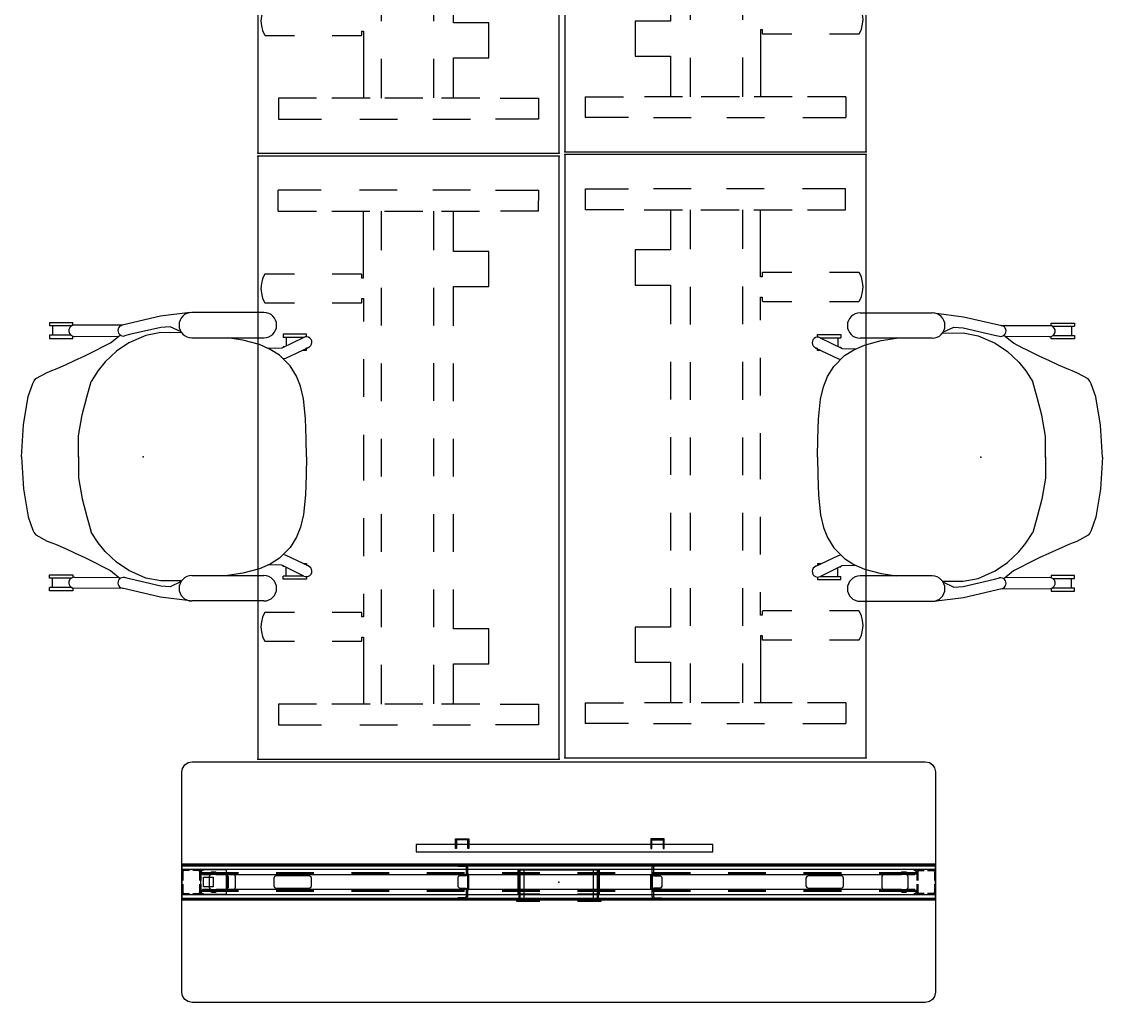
# Model space of a CAD drawing. Header units: inches. Extents: x 0 to 1034, y 3 to 471.
# Drawn here: x 273.8 to 359.9, y 2.8 to 80.9 of the extents above; entities that cross this region are included whole.
import ezdxf

# ---------------------------------------------------------------- set-up
doc = ezdxf.new("R2010")
doc.units = ezdxf.units.IN
doc.header["$MEASUREMENT"] = 0
for name, color, linetype in [('PHWALL', 7, 'Continuous'), ('SEAT', 5, 'Continuous'), ('TABLE', 6, 'Continuous'), ('TILE', 3, 'Continuous')]:
    doc.layers.add(name, color=color, linetype=linetype)

# ---------------------------------------------------------------- blocks, each defined once
blk = doc.blocks.new('phz100_75601_0p')
at = {"layer": 'PHWALL'}
for p, q in [((-29.761, 9.339), (-29.521, 9.505)), ((-29.521, 9.505), (-29.184, 9.578)), ((-29.184, 9.578), (29.184, 9.578)), ((29.184, 9.578), (29.488, 9.519)), ((29.488, 9.519), (29.761, 9.339)), ((-30, 8.762), (-29.926, 9.102)), ((-30, -8.762), (-30, 8.762)), ((-29.926, 9.102), (-29.761, 9.339)), ((29.761, 9.339), (29.948, 9.048)), ((29.948, 9.048), (30, 8.762)), ((30, 8.762), (30, -8.762)), ((30, 1.354), (-30, 1.354)), ((30, 1.294), (-30, 1.294)), ((-30, 1.235), (-30, -1.235)), ((-30, 0.834), (-29.977, 0.918)), ((-29.977, 0.918), (-29.92, 0.976)), ((-29.92, 0.976), (-29.834, 1)), ((-29.92, 0.812), (-29.903, 0.875)), ((-29.903, 0.875), (-29.876, 0.902)), ((-29.876, 0.902), (-29.823, 0.917)), ((-29.834, 1), (-29.362, 1)), ((-29.823, 0.917), (-29.362, 0.917)), ((-29.087, 1), (-28.666, 1)), ((-29.087, 0.917), (-28.666, 0.917)), ((-28.666, 1), (-28.666, 0.917)), ((-28.58, 0.976), (-28.666, 1)), ((-28.624, 0.902), (-28.666, 0.917)), ((-28.597, 0.875), (-28.624, 0.902)), ((-28.583, 0.823), (-28.597, 0.875)), ((-28.523, 0.918), (-28.58, 0.976)), ((-28.5, 0.834), (-28.523, 0.918)), ((28.5, 0.834), (28.523, 0.918)), ((28.523, 0.918), (28.58, 0.976)), ((28.58, 0.976), (28.666, 1)), ((28.583, 0.823), (28.597, 0.875)), ((28.597, 0.875), (28.624, 0.902)), ((28.624, 0.902), (28.666, 0.917)), ((28.666, 1), (28.666, 0.917)), ((29.127, 1), (28.666, 1)), ((29.127, 0.917), (28.666, 0.917)), ((29.834, 1), (29.402, 1)), ((29.823, 0.917), (29.402, 0.917)), ((29.876, 0.902), (29.823, 0.917)), ((29.92, 0.976), (29.834, 1)), ((29.903, 0.875), (29.876, 0.902)), ((29.92, 0.812), (29.903, 0.875)), ((29.977, 0.918), (29.92, 0.976)), ((30, 0.834), (29.977, 0.918)), ((30, 0.157), (30, 1.235)), ((-30, 0.157), (-30, 0.834)), ((-29.92, 0.157), (-29.92, 0.812)), ((-28.583, 0.157), (-28.583, 0.823)), ((-25.5, 0.725), (-28.583, 0.725)), ((-28.583, 0.665), (-25.5, 0.665)), ((-28.5, 0.157), (-28.5, 0.834)), ((-27.795, 0.433), (-27.738, 0.572)), ((-27.795, -0.433), (-27.795, 0.433)), ((-27.738, 0.572), (-27.598, 0.63)), ((-27.598, 0.63), (-25.945, 0.63)), ((-25.945, 0.63), (-25.806, 0.572)), ((-25.806, 0.572), (-25.748, 0.433)), ((-25.748, 0.433), (-25.748, -0.433)), ((-22.627, 0.442), (-22.685, 0.303)), ((-22.685, 0.303), (-22.685, -0.303)), ((-22.488, 0.5), (-22.627, 0.442)), ((-19.5, 0.725), (-22.5, 0.725)), ((-22.5, 0.665), (-19.5, 0.665)), ((-19.882, 0.5), (-22.488, 0.5)), ((-19.743, 0.442), (-19.882, 0.5)), ((-19.685, 0.303), (-19.743, 0.442)), ((-19.685, -0.303), (-19.685, 0.303)), ((-13.5, 0.725), (-16.5, 0.725)), ((-16.5, 0.665), (-13.5, 0.665)), ((-7.5, 0.725), (-10.5, 0.725)), ((-10.5, 0.665), (-7.5, 0.665)), ((-1.5, 0.725), (-4.5, 0.725)), ((-4.5, 0.665), (-1.5, 0.665)), ((4.5, 0.725), (1.5, 0.725)), ((1.5, 0.665), (4.5, 0.665)), ((10.5, 0.725), (7.5, 0.725)), ((7.5, 0.665), (10.5, 0.665)), ((16.5, 0.725), (13.5, 0.725)), ((13.5, 0.665), (16.5, 0.665)), ((22.5, 0.725), (19.5, 0.725)), ((19.5, 0.665), (22.5, 0.665)), ((19.743, 0.442), (19.685, 0.303)), ((19.685, 0.303), (19.685, -0.303)), ((19.882, 0.5), (19.743, 0.442)), ((22.488, 0.5), (19.882, 0.5)), ((22.627, 0.442), (22.488, 0.5)), ((22.685, 0.303), (22.627, 0.442)), ((22.685, -0.303), (22.685, 0.303)), ((28.583, 0.725), (25.5, 0.725)), ((25.5, 0.665), (28.583, 0.665)), ((25.748, 0.433), (25.806, 0.572)), ((25.748, -0.433), (25.748, 0.433)), ((25.806, 0.572), (25.945, 0.63)), ((25.945, 0.63), (27.598, 0.63)), ((27.598, 0.63), (27.738, 0.572)), ((27.738, 0.572), (27.795, 0.433)), ((27.795, 0.433), (27.795, -0.433)), ((28.5, 0.157), (28.5, 0.834)), ((28.583, 0.157), (28.583, 0.823)), ((29.92, 0.157), (29.92, 0.812)), ((30, -0.834), (30, 0.834)), ((-30, -0.834), (-30, -0.118)), ((-29.976, -0.92), (-30, -0.834)), ((-29.92, -0.812), (-29.92, -0.118)), ((-29.902, -0.876), (-29.92, -0.812)), ((-28.598, -0.876), (-28.583, -0.823)), ((-28.583, -0.823), (-28.583, -0.118)), ((-25.5, -0.665), (-28.583, -0.665)), ((-28.583, -0.725), (-25.5, -0.725)), ((-28.524, -0.92), (-28.5, -0.834)), ((-28.5, -0.834), (-28.5, -0.118)), ((-27.738, -0.572), (-27.795, -0.433)), ((-27.598, -0.63), (-27.738, -0.572)), ((-25.945, -0.63), (-27.598, -0.63)), ((-25.806, -0.572), (-25.945, -0.63)), ((-25.748, -0.433), (-25.806, -0.572)), ((-22.685, -0.303), (-22.627, -0.442)), ((-22.627, -0.442), (-22.488, -0.5)), ((-19.5, -0.665), (-22.5, -0.665)), ((-22.5, -0.725), (-19.5, -0.725)), ((-22.488, -0.5), (-19.882, -0.5)), ((-19.882, -0.5), (-19.743, -0.442)), ((-19.743, -0.442), (-19.685, -0.303)), ((-13.5, -0.665), (-16.5, -0.665)), ((-16.5, -0.725), (-13.5, -0.725)), ((-7.5, -0.665), (-10.5, -0.665)), ((-10.5, -0.725), (-7.5, -0.725)), ((-1.5, -0.665), (-4.5, -0.665)), ((-4.5, -0.725), (-1.5, -0.725)), ((4.5, -0.665), (1.5, -0.665)), ((1.5, -0.725), (4.5, -0.725)), ((10.5, -0.665), (7.5, -0.665)), ((7.5, -0.725), (10.5, -0.725)), ((16.5, -0.665), (13.5, -0.665)), ((13.5, -0.725), (16.5, -0.725)), ((22.5, -0.665), (19.5, -0.665)), ((19.5, -0.725), (22.5, -0.725)), ((19.685, -0.303), (19.743, -0.442)), ((19.743, -0.442), (19.882, -0.5)), ((19.882, -0.5), (22.488, -0.5)), ((22.488, -0.5), (22.627, -0.442)), ((22.627, -0.442), (22.685, -0.303)), ((28.583, -0.665), (25.5, -0.665)), ((25.5, -0.725), (28.583, -0.725)), ((25.806, -0.572), (25.748, -0.433)), ((25.945, -0.63), (25.806, -0.572)), ((27.598, -0.63), (25.945, -0.63)), ((27.738, -0.572), (27.598, -0.63)), ((27.795, -0.433), (27.738, -0.572)), ((28.5, -0.834), (28.5, -0.118)), ((28.524, -0.92), (28.5, -0.834)), ((28.583, -0.823), (28.583, -0.118)), ((28.598, -0.876), (28.583, -0.823)), ((29.902, -0.876), (29.92, -0.812)), ((29.92, -0.812), (29.92, -0.118)), ((29.976, -0.92), (30, -0.834)), ((30, -1.235), (30, -0.118)), ((30, -1.294), (-30, -1.294)), ((30, -1.354), (-30, -1.354)), ((-29.918, -0.977), (-29.976, -0.92)), ((-29.834, -1), (-29.918, -0.977)), ((-29.875, -0.903), (-29.902, -0.876)), ((-29.823, -0.917), (-29.875, -0.903)), ((-29.362, -1), (-29.834, -1)), ((-29.362, -0.917), (-29.823, -0.917)), ((-28.666, -0.917), (-29.087, -0.917)), ((-28.666, -1), (-29.087, -1)), ((-28.666, -0.917), (-28.625, -0.903)), ((-28.666, -0.917), (-28.666, -1)), ((-28.666, -1), (-28.582, -0.977)), ((-28.625, -0.903), (-28.598, -0.876)), ((-28.582, -0.977), (-28.524, -0.92)), ((28.582, -0.977), (28.524, -0.92)), ((28.666, -1), (28.582, -0.977)), ((28.625, -0.903), (28.598, -0.876)), ((28.666, -0.917), (28.625, -0.903)), ((28.666, -0.917), (28.666, -1)), ((28.666, -0.917), (29.127, -0.917)), ((28.666, -1), (29.127, -1)), ((29.402, -0.917), (29.823, -0.917)), ((29.402, -1), (29.834, -1)), ((29.823, -0.917), (29.875, -0.903)), ((29.834, -1), (29.918, -0.977)), ((29.875, -0.903), (29.902, -0.876)), ((29.918, -0.977), (29.976, -0.92)), ((-29.926, -9.102), (-30, -8.762)), ((-29.761, -9.339), (-29.926, -9.102)), ((-29.521, -9.505), (-29.761, -9.339)), ((29.761, -9.339), (29.488, -9.519)), ((29.948, -9.048), (29.761, -9.339)), ((30, -8.762), (29.948, -9.048)), ((-29.184, -9.578), (-29.521, -9.505)), ((29.184, -9.578), (-29.184, -9.578)), ((29.488, -9.519), (29.184, -9.578))]:
    blk.add_line(p, q, dxfattribs=at)
blk.add_point((0, 0), dxfattribs=at)
blk = doc.blocks.new('phz130_3560r_0p')
at = {"layer": 'TILE'}
for p, q in [((-28.45, -0.831), (-28.462, -0.859)), ((-28.462, -0.859), (-28.462, -0.922)), ((-28.356, -0.737), (-28.45, -0.831)), ((-28.344, -0.709), (-28.356, -0.737)), ((-27.675, -0.607), (-28.344, -0.607)), ((-28.344, -0.607), (-28.344, -0.709)), ((-27.675, -0.78), (-27.675, -0.607)), ((-27.635, -0.82), (-27.675, -0.78)), ((-27.32, -0.82), (-27.635, -0.82)), ((-27.281, -0.78), (-27.32, -0.82)), ((27.282, -0.607), (-27.281, -0.607)), ((-27.281, -0.607), (-27.281, -0.78)), ((27.282, -0.779), (27.282, -0.607)), ((27.322, -0.82), (27.282, -0.779)), ((27.635, -0.82), (27.322, -0.82)), ((27.676, -0.78), (27.635, -0.82)), ((28.344, -0.607), (27.676, -0.607)), ((27.676, -0.607), (27.676, -0.78)), ((28.344, -0.706), (28.344, -0.607)), ((28.358, -0.74), (28.344, -0.706)), ((28.452, -0.833), (28.358, -0.74)), ((28.462, -0.858), (28.452, -0.833)), ((28.462, -0.922), (28.462, -0.858)), ((-29.97, -1.437), (-29.97, -1.002)), ((-29.97, -1.002), (29.97, -1.002)), ((29.97, -1.437), (-29.97, -1.437)), ((-28.462, -0.922), (-28.305, -0.922)), ((-28.305, -0.922), (-28.265, -0.969)), ((-28.265, -0.969), (-28.265, -1.002)), ((28.266, -0.966), (28.305, -0.922)), ((28.266, -1.001), (28.266, -0.966)), ((28.305, -0.922), (28.462, -0.922)), ((29.97, -1.002), (29.97, -1.437))]:
    blk.add_line(p, q, dxfattribs=at)
blk.add_point((0, 0), dxfattribs=at)
blk = doc.blocks.new('phz140_3560rp_0p')
at = {"layer": 'TILE'}
for p, q in [((-28.45, -0.831), (-28.462, -0.859)), ((-28.462, -0.859), (-28.462, -0.922)), ((-28.356, -0.737), (-28.45, -0.831)), ((-28.344, -0.709), (-28.356, -0.737)), ((-27.675, -0.607), (-28.344, -0.607)), ((-28.344, -0.607), (-28.344, -0.709)), ((-27.675, -0.78), (-27.675, -0.607)), ((-27.635, -0.82), (-27.675, -0.78)), ((-27.32, -0.82), (-27.635, -0.82)), ((-27.281, -0.78), (-27.32, -0.82)), ((27.282, -0.607), (-27.281, -0.607)), ((-27.281, -0.607), (-27.281, -0.78)), ((27.282, -0.779), (27.282, -0.607)), ((27.322, -0.82), (27.282, -0.779)), ((27.635, -0.82), (27.322, -0.82)), ((27.676, -0.78), (27.635, -0.82)), ((28.344, -0.607), (27.676, -0.607)), ((27.676, -0.607), (27.676, -0.78)), ((28.344, -0.706), (28.344, -0.607)), ((28.358, -0.74), (28.344, -0.706)), ((28.452, -0.833), (28.358, -0.74)), ((28.462, -0.858), (28.452, -0.833)), ((28.462, -0.922), (28.462, -0.858)), ((-29.97, -1.437), (-29.97, -1.002)), ((-29.97, -1.002), (29.97, -1.002)), ((29.97, -1.437), (-29.97, -1.437)), ((-28.462, -0.922), (-28.305, -0.922)), ((-28.305, -0.922), (-28.265, -0.969)), ((-28.265, -0.969), (-28.265, -1.002)), ((28.266, -0.966), (28.305, -0.922)), ((28.266, -1.001), (28.266, -0.966)), ((28.305, -0.922), (28.462, -0.922)), ((29.97, -1.002), (29.97, -1.437))]:
    blk.add_line(p, q, dxfattribs=at)
blk.add_point((0, 0), dxfattribs=at)
blk = doc.blocks.new('phz140_3560rn_0p')
at = {"layer": 'TILE'}
for p, q in [((-28.45, -0.831), (-28.462, -0.859)), ((-28.462, -0.859), (-28.462, -0.922)), ((-28.356, -0.737), (-28.45, -0.831)), ((-28.344, -0.709), (-28.356, -0.737)), ((-27.675, -0.607), (-28.344, -0.607)), ((-28.344, -0.607), (-28.344, -0.709)), ((-27.675, -0.78), (-27.675, -0.607)), ((-27.635, -0.82), (-27.675, -0.78)), ((-27.32, -0.82), (-27.635, -0.82)), ((-27.281, -0.78), (-27.32, -0.82)), ((27.282, -0.607), (-27.281, -0.607)), ((-27.281, -0.607), (-27.281, -0.78)), ((27.282, -0.779), (27.282, -0.607)), ((27.322, -0.82), (27.282, -0.779)), ((27.635, -0.82), (27.322, -0.82)), ((27.676, -0.78), (27.635, -0.82)), ((28.344, -0.607), (27.676, -0.607)), ((27.676, -0.607), (27.676, -0.78)), ((28.344, -0.706), (28.344, -0.607)), ((28.358, -0.74), (28.344, -0.706)), ((28.452, -0.833), (28.358, -0.74)), ((28.462, -0.858), (28.452, -0.833)), ((28.462, -0.922), (28.462, -0.858)), ((-29.97, -1.437), (-29.97, -1.002)), ((-29.97, -1.002), (29.97, -1.002)), ((29.97, -1.437), (-29.97, -1.437)), ((-28.462, -0.922), (-28.305, -0.922)), ((-28.305, -0.922), (-28.265, -0.969)), ((-28.265, -0.969), (-28.265, -1.002)), ((28.266, -0.966), (28.305, -0.922)), ((28.266, -1.001), (28.266, -0.966)), ((28.305, -0.922), (28.462, -0.922)), ((29.97, -1.002), (29.97, -1.437))]:
    blk.add_line(p, q, dxfattribs=at)
blk.add_point((0, 0), dxfattribs=at)
blk = doc.blocks.new('phz170_1p_0p')
at = {"layer": 'PHWALL'}
for p, q in [((-8.223, 1.369), (-7.666, 1.371)), ((-8.222, 1.246), (-8.223, 1.369)), ((-7.663, 1.249), (-8.222, 1.246)), ((-7.666, 1.371), (-7.498, 1.299)), ((-7.586, 1.214), (-7.663, 1.249)), ((-7.547, 1.13), (-7.586, 1.214)), ((-7.548, 0.487), (-7.547, 1.13)), ((-7.498, 1.299), (-7.429, 1.134)), ((-7.429, 1.134), (-7.429, -1.144)), ((-3.346, 1.434), (-3.346, 1.539)), ((-3.346, 1.539), (-1.5, 1.539)), ((-1.5, 1.435), (-3.346, 1.434)), ((-3.248, 0.945), (-3.248, -0.945)), ((-1.5, 0.945), (-3.248, 0.945)), ((-3.15, 1.322), (-3.037, 1.434)), ((-3.15, -0.928), (-3.15, 1.322)), ((-3.037, 1.378), (-3.093, 1.322)), ((-3.093, 1.322), (-3.093, -0.928)), ((-2.756, 1.378), (-3.037, 1.378)), ((-2.756, -0.976), (-2.756, 1.378)), ((1.5, 1.539), (3.346, 1.539)), ((3.346, 1.435), (1.5, 1.435)), ((3.248, 0.945), (1.5, 0.945)), ((3.037, 1.378), (2.755, 1.378)), ((2.755, 1.378), (2.755, -0.976)), ((3.036, 1.435), (3.15, 1.321)), ((3.093, 1.32), (3.037, 1.378)), ((3.093, -0.928), (3.093, 1.32)), ((3.15, 1.321), (3.15, -0.928)), ((3.248, -0.945), (3.248, 0.945)), ((3.346, 1.539), (3.346, 1.435)), ((7.31, 1.299), (7.241, 1.134)), ((7.241, 1.134), (7.241, -1.144)), ((7.478, 1.371), (7.31, 1.299)), ((7.36, 1.13), (7.398, 1.214)), ((7.36, 0.487), (7.36, 1.13)), ((7.398, 1.214), (7.475, 1.249)), ((7.475, 1.249), (8.035, 1.246)), ((8.035, 1.369), (7.478, 1.371)), ((8.035, 1.246), (8.035, 1.369)), ((26.46, 0.984), (28.488, 0.985)), ((26.46, -0.985), (26.46, 0.984)), ((28.488, 0.985), (28.488, -0.985)), ((-8.217, 0.368), (-8.098, 0.487)), ((-8.217, -0.381), (-8.217, 0.368)), ((-8.098, 0.487), (-7.548, 0.487)), ((-7.428, -0.592), (-7.428, 0.597)), ((-7.428, 0.597), (-7.329, 0.596)), ((-7.329, 0.596), (-7.329, -0.592)), ((7.241, 0.597), (7.141, 0.596)), ((7.141, 0.596), (7.141, -0.592)), ((7.241, -0.592), (7.241, 0.597)), ((7.91, 0.487), (7.36, 0.487)), ((8.029, 0.368), (7.91, 0.487)), ((8.029, -0.381), (8.029, 0.368)), ((26.322, 0.453), (26.361, 0.492)), ((26.322, -0.453), (26.322, 0.453)), ((26.46, 0.693), (26.361, 0.693)), ((26.361, 0.693), (26.361, -0.693)), ((27.518, 0.377), (28.277, 0.377)), ((27.518, -0.383), (27.518, 0.377)), ((28.277, 0.377), (28.277, -0.383)), ((-8.16, -0.438), (-8.217, -0.381)), ((-8.098, -0.498), (-8.16, -0.438)), ((-7.547, -0.498), (-8.098, -0.498)), ((-7.547, -1.144), (-7.547, -0.498)), ((-7.329, -0.592), (-7.428, -0.592)), ((7.141, -0.592), (7.241, -0.592)), ((7.359, -1.144), (7.359, -0.498)), ((7.359, -0.498), (7.91, -0.498)), ((7.91, -0.498), (7.972, -0.438)), ((7.972, -0.438), (8.029, -0.381)), ((26.361, -0.492), (26.322, -0.453)), ((26.361, -0.693), (26.46, -0.693)), ((28.277, -0.383), (27.518, -0.383)), ((-8.216, -1.381), (-8.216, -1.263)), ((-8.216, -1.263), (-7.665, -1.263)), ((-7.665, -1.381), (-8.216, -1.381)), ((-7.665, -1.263), (-7.581, -1.228)), ((-7.499, -1.313), (-7.665, -1.381)), ((-7.581, -1.228), (-7.547, -1.144)), ((-7.429, -1.144), (-7.499, -1.313)), ((-3.248, -0.945), (-1.5, -0.945)), ((-3.093, -0.928), (-3.15, -0.928)), ((2.755, -0.976), (-2.756, -0.976)), ((1.5, -0.945), (3.248, -0.945)), ((3.15, -0.928), (3.093, -0.928)), ((7.241, -1.144), (7.311, -1.313)), ((7.311, -1.313), (7.477, -1.381)), ((7.394, -1.228), (7.359, -1.144)), ((7.477, -1.263), (7.394, -1.228)), ((8.028, -1.263), (7.477, -1.263)), ((7.477, -1.381), (8.028, -1.381)), ((8.028, -1.381), (8.028, -1.263)), ((28.488, -0.985), (26.46, -0.985)), ((-12.267, -2.399), (-12.267, -2.991)), ((11.354, -2.399), (-12.267, -2.399)), ((11.354, -2.991), (11.354, -2.399)), ((-12.267, -2.991), (11.354, -2.991)), ((-8.405, -2.678), (-8.405, -3.431)), ((-8.324, -2.678), (-8.405, -2.678)), ((-8.405, -3.431), (-7.332, -3.431)), ((-8.324, -3.352), (-8.324, -2.678)), ((-7.421, -3.352), (-8.324, -3.352)), ((-7.332, -2.678), (-7.421, -2.678)), ((-7.421, -2.678), (-7.421, -3.352)), ((-7.332, -3.431), (-7.332, -2.678)), ((7.144, -3.431), (7.144, -2.678)), ((7.144, -2.678), (7.233, -2.678)), ((8.217, -3.431), (7.144, -3.431)), ((7.233, -2.678), (7.233, -3.352)), ((7.233, -3.352), (8.136, -3.352)), ((8.136, -3.352), (8.136, -2.678)), ((8.136, -2.678), (8.217, -2.678)), ((8.217, -2.678), (8.217, -3.431))]:
    blk.add_line(p, q, dxfattribs=at)
blk.add_point((0, 0), dxfattribs=at)
blk = doc.blocks.new('udt5as_2448lt_0p')
at = {"layer": 'TABLE'}
for p, q in [((4.373, -1.633), (2.724, -1.627)), ((2.724, -5.064), (2.724, -1.627)), ((4.373, -1.633), (4.373, -4.679)), ((43.616, -1.653), (45.276, -1.653)), ((43.616, -4.689), (43.616, -1.653)), ((45.276, -1.653), (45.276, -5.073)), ((10.385, -5.598), (7.605, -5.598)), ((7.605, -5.598), (7.605, -8.413)), ((10.385, -8.409), (10.385, -5.598)), ((40.416, -5.588), (37.616, -5.588)), ((37.616, -5.588), (37.616, -8.409)), ((40.416, -8.412), (40.416, -5.588)), ((4.373, -9.38), (4.373, -6.334)), ((43.616, -6.324), (43.616, -9.36)), ((2.724, -7.069), (2.724, -10.069)), ((45.276, -10.06), (45.276, -7.06)), ((7.605, -8.413), (4.384, -8.413)), ((13.501, -8.409), (10.385, -8.409)), ((19.501, -8.409), (16.501, -8.409)), ((25.501, -8.409), (22.501, -8.409)), ((31.501, -8.409), (28.501, -8.409)), ((37.616, -8.409), (34.501, -8.409)), ((43.599, -8.412), (40.416, -8.412)), ((7.485, -9.972), (4.371, -9.972, 0)), ((13.485, -9.972), (10.485, -9.972)), ((19.485, -9.972), (16.485, -9.972)), ((25.485, -9.972), (22.485, -9.972)), ((31.485, -9.972), (28.485, -9.972)), ((37.485, -9.972), (34.485, -9.972)), ((43.599, -9.972), (40.485, -9.972)), ((4.373, -13.897), (4.373, -10.851)), ((43.616, -10.841), (43.616, -13.877)), ((2.724, -12.89), (2.724, -15.89)), ((45.276, -15.88), (45.276, -12.88)), ((7.494, -14.148), (4.371, -14.148, 0)), ((13.494, -14.148), (10.494, -14.148)), ((19.494, -14.148), (16.494, -14.148)), ((25.494, -14.148), (22.494, -14.148)), ((31.494, -14.148), (28.494, -14.148)), ((37.494, -14.148), (34.494, -14.148)), ((43.616, -14.148), (40.494, -14.148)), ((4.373, -18.11), (4.373, -15.064)), ((43.616, -15.054), (43.616, -18.09)), ((4.373, -15.604), (9.719, -15.604)), ((9.394, -15.73), (9.384, -15.751)), ((9.384, -15.751), (9.384, -18.074)), ((9.413, -15.723), (9.394, -15.73)), ((9.719, -15.723), (9.413, -15.723)), ((9.719, -15.604), (9.719, -15.723)), ((11.343, -15.72), (11.343, -15.587)), ((11.343, -15.587), (13.172, -15.587)), ((11.62, -15.72), (11.343, -15.72)), ((11.649, -15.721), (11.62, -15.72)), ((11.67, -15.729), (11.649, -15.721)), ((11.679, -15.751), (11.67, -15.729)), ((11.679, -18.075), (11.679, -15.751)), ((16.172, -15.587), (19.172, -15.587)), ((22.172, -15.587), (24, -15.587)), ((24, -15.587), (25.828, -15.587)), ((28.828, -15.587), (31.828, -15.587)), ((34.828, -15.587), (36.656, -15.587)), ((36.329, -15.729), (36.321, -15.751)), ((36.321, -15.751), (36.321, -18.074)), ((36.352, -15.721), (36.329, -15.729)), ((36.656, -15.721), (36.352, -15.721)), ((36.656, -15.587), (36.656, -15.721)), ((38.282, -15.721), (38.282, -15.587)), ((38.282, -15.587), (43.616, -15.587)), ((38.587, -15.721), (38.282, -15.721)), ((38.609, -15.729), (38.587, -15.721)), ((38.617, -15.75), (38.609, -15.729)), ((38.617, -18.074), (38.617, -15.75)), ((45.276, -22.347), (45.276, -18.927)), ((2.724, -18.936), (2.724, -22.373)), ((4.373, -22.367), (4.373, -19.321)), ((43.616, -19.311), (43.616, -22.347)), ((9.384, -21.074), (9.384, -23.397)), ((11.679, -23.399), (11.679, -21.075)), ((36.321, -21.074), (36.321, -23.397)), ((38.617, -23.398), (38.617, -21.074)), ((4.373, -22.367), (2.724, -22.373)), ((43.616, -22.347), (45.276, -22.347)), ((9.384, -23.397), (9.392, -23.428)), ((9.392, -23.428), (9.414, -23.449)), ((9.414, -23.449), (9.763, -23.609)), ((9.763, -23.609), (10.141, -23.71)), ((10.141, -23.71), (10.531, -23.744)), ((10.531, -23.744), (10.921, -23.71)), ((10.921, -23.71), (11.3, -23.61)), ((11.3, -23.61), (11.647, -23.452)), ((11.647, -23.452), (11.671, -23.428)), ((11.671, -23.428), (11.679, -23.399)), ((36.321, -23.397), (36.329, -23.428)), ((36.329, -23.428), (36.351, -23.45)), ((36.351, -23.45), (36.701, -23.61)), ((36.701, -23.61), (37.079, -23.71)), ((37.079, -23.71), (37.47, -23.744)), ((37.47, -23.744), (37.86, -23.709)), ((37.86, -23.709), (38.238, -23.609)), ((38.238, -23.609), (38.586, -23.45)), ((38.586, -23.45), (38.609, -23.428)), ((38.609, -23.428), (38.617, -23.398))]:
    blk.add_line(p, q, dxfattribs=at)
blk.add_lwpolyline([(0, 0), (0, -24), (48, -24), (48, 0)], close=True, dxfattribs=at)
for p in [(0, 0), (48, 0), (0, -24), (48, -24)]:
    blk.add_point(p, dxfattribs=at)
blk = doc.blocks.new('1sayl_side_4leg_suspbck_arms_1p')
at = {"layer": 'SEAT'}
for p, q in [((3.74, 11.472), (1.389, 11.175)), ((9.618, 11.479), (3.866, 11.479)), ((-7.467, 10.666), (-7.467, 10.416)), ((-5.592, 10.666), (-7.467, 10.666)), ((-5.703, 10.416), (-7.467, 10.416)), ((-7.219, 10.416), (-7.219, 9.664)), ((-5.592, 10.466), (-5.592, 10.666)), ((-1.629, 10.475), (-5.592, 10.466)), ((1.389, 11.175), (-1.674, 10.464)), ((2.148, 10.345), (1.412, 10.294)), ((3.022, 9.942), (2.148, 10.345)), ((-5.731, 9.664), (-7.467, 9.664)), ((-7.467, 9.664), (-7.467, 9.413)), ((-5.592, 9.413), (-5.592, 9.599)), ((-5.494, 9.581), (-1.924, 9.603)), ((-2.591, 9.056), (-1.824, 9.686)), ((-1.074, 9.715), (-1.476, 9.62)), ((0.214, 9.657), (-1.152, 9.057)), ((1.412, 10.294), (-1.074, 9.715)), ((1.409, 9.881), (0.214, 9.657)), ((3.059, 9.869), (1.409, 9.881)), ((3.866, 9.464), (9.618, 9.464)), ((7.93, 9.277), (6.707, 9.464)), ((12.792, 9.502), (11.042, 8.637)), ((11.135, 9.747), (11.135, 9.498)), ((13.011, 9.747), (11.135, 9.747)), ((12.784, 9.498), (11.135, 9.498)), ((11.384, 9.498), (11.384, 8.806)), ((13.011, 9.547), (13.011, 9.747)), ((-7.467, 9.413), (-5.592, 9.413)), ((-3.624, 8.529), (-3.336, 8.68)), ((-3.336, 8.68), (-2.591, 9.056)), ((-1.152, 9.057), (-2.133, 8.392)), ((9.264, 8.92), (7.93, 9.277)), ((10.114, 8.546), (9.264, 8.92)), ((10.517, 8.605), (9.901, 8.639)), ((11.042, 8.637), (10.517, 8.605)), ((11.263, 8.746), (11.135, 8.746)), ((11.135, 8.746), (11.135, 8.683)), ((13.18, 8.705), (11.341, 7.822)), ((13.011, 8.494), (13.011, 8.662)), ((-5.464, 7.653), (-4.632, 8.029)), ((-4.632, 8.029), (-3.624, 8.529)), ((-2.133, 8.392), (-3.029, 7.552)), ((10.867, 8.074), (10.114, 8.546)), ((11.699, 7.222), (10.867, 8.074)), ((11.341, 7.822), (11.153, 7.781)), ((12.74, 8.494), (13.011, 8.494)), ((-7.282, 6.857), (-6.991, 6.971)), ((-6.991, 6.971), (-6.172, 7.317)), ((-6.172, 7.317), (-5.464, 7.653)), ((-3.029, 7.552), (-3.585, 6.853)), ((12.209, 6.403), (11.699, 7.222)), ((-8.794, 5.832), (-8.684, 6.047)), ((-8.684, 6.047), (-8.553, 6.217)), ((-8.553, 6.217), (-7.633, 6.714)), ((-7.633, 6.714), (-7.282, 6.857)), ((-3.585, 6.853), (-4.128, 5.993)), ((12.53, 5.604), (12.209, 6.403)), ((-9.15, 4.791), (-8.794, 5.832)), ((-4.472, 4.753), (-4.128, 5.993)), ((12.756, 4.603), (12.53, 5.604)), ((-9.514, 2.544), (-9.15, 4.791)), ((-4.853, 3.341), (-4.472, 4.753)), ((12.922, 3.03), (12.756, 4.603)), ((-5.139, 1.672), (-4.853, 3.341)), ((12.981, 1.457), (12.922, 3.03)), ((-9.675, -0.001), (-9.514, 2.544)), ((-5.139, -0.026), (-5.139, 1.672)), ((13, 0), (12.981, 1.457)), ((-9.675, 0.001), (-9.514, -2.544)), ((-5.139, 0.026), (-5.139, -1.672)), ((13, 0), (12.981, -1.457)), ((-5.139, -1.672), (-4.853, -3.341)), ((12.981, -1.457), (12.922, -3.03)), ((-9.514, -2.544), (-9.15, -4.791)), ((-4.853, -3.341), (-4.472, -4.753)), ((12.922, -3.03), (12.756, -4.603)), ((-9.15, -4.791), (-8.794, -5.832)), ((-4.472, -4.753), (-4.128, -5.993)), ((12.756, -4.603), (12.53, -5.604)), ((-8.794, -5.832), (-8.684, -6.047)), ((-3.585, -6.853), (-4.128, -5.993)), ((12.53, -5.604), (12.209, -6.403)), ((-8.684, -6.047), (-8.553, -6.217)), ((-8.553, -6.217), (-7.633, -6.714)), ((-7.633, -6.714), (-7.282, -6.857)), ((-7.282, -6.857), (-6.991, -6.971)), ((-3.029, -7.552), (-3.585, -6.853)), ((12.209, -6.403), (11.699, -7.222)), ((-6.991, -6.971), (-6.172, -7.317)), ((-6.172, -7.317), (-5.464, -7.653)), ((-5.464, -7.653), (-4.632, -8.029)), ((-2.133, -8.392), (-3.029, -7.552)), ((11.699, -7.222), (10.867, -8.074)), ((-4.632, -8.029), (-3.624, -8.529)), ((-3.624, -8.529), (-3.336, -8.68)), ((-1.152, -9.057), (-2.133, -8.392)), ((10.114, -8.546), (9.264, -8.92)), ((10.867, -8.074), (10.114, -8.546)), ((11.341, -7.822), (11.153, -7.781)), ((13.18, -8.705), (11.341, -7.822)), ((12.74, -8.494), (13.011, -8.494)), ((13.011, -8.494), (13.011, -8.662)), ((-7.467, -9.413), (-5.592, -9.413)), ((-7.467, -9.664), (-7.467, -9.413)), ((-5.592, -9.413), (-5.592, -9.599)), ((-3.336, -8.68), (-2.591, -9.056)), ((-2.591, -9.056), (-1.824, -9.686)), ((0.214, -9.657), (-1.152, -9.057)), ((7.93, -9.277), (6.707, -9.464)), ((9.264, -8.92), (7.93, -9.277)), ((10.517, -8.605), (9.901, -8.639)), ((11.042, -8.637), (10.517, -8.605)), ((12.792, -9.502), (11.042, -8.637)), ((11.135, -8.746), (11.135, -8.683)), ((11.263, -8.746), (11.135, -8.746)), ((11.384, -9.498), (11.384, -8.806)), ((-5.731, -9.664), (-7.467, -9.664)), ((-7.219, -10.416), (-7.219, -9.664)), ((-5.494, -9.581), (-1.924, -9.603)), ((-1.074, -9.715), (-1.476, -9.62)), ((1.412, -10.294), (-1.074, -9.715)), ((1.409, -9.881), (0.214, -9.657)), ((3.059, -9.869), (1.409, -9.881)), ((2.148, -10.345), (1.412, -10.294)), ((3.022, -9.942), (2.148, -10.345)), ((3.866, -9.464), (9.618, -9.464)), ((12.784, -9.498), (11.135, -9.498)), ((11.135, -9.747), (11.135, -9.498)), ((13.011, -9.747), (11.135, -9.747)), ((13.011, -9.547), (13.011, -9.747)), ((-5.703, -10.416), (-7.467, -10.416)), ((-7.467, -10.666), (-7.467, -10.416)), ((-5.592, -10.666), (-7.467, -10.666)), ((-1.629, -10.475), (-5.592, -10.466)), ((-5.592, -10.466), (-5.592, -10.666)), ((1.389, -11.175), (-1.674, -10.464)), ((3.74, -11.472), (1.389, -11.175)), ((9.618, -11.479), (3.866, -11.479))]:
    blk.add_line(p, q, dxfattribs=at)
for centre, radius, start, end in [((3.866, 10.472), 1.008, 90, 270), ((9.618, 10.472), 1.008, 270, 90), ((-5.464, 10.033), 0.452, 106.47585, 272.60998), ((-1.576, 10.042), 0.434, 103.06268, 283.38432), ((12.988, 9.105), 0.443, 272.86104, 117.43697), ((12.988, -9.105), 0.443, 242.56303, 87.13896), ((-5.464, -10.033), 0.452, 87.39002, 253.52415), ((-1.576, -10.042), 0.434, 76.61568, 256.93732), ((3.866, -10.472), 1.008, 90, 270), ((9.618, -10.472), 1.008, 270, 90)]:
    blk.add_arc(centre, radius, start, end, dxfattribs=at)
blk.add_point((0, 0), dxfattribs=at)

msp = doc.modelspace()

# ---------------------------------------------------------------- block references
for name, p, rotation in [('udt5as_2448lt_0p', (316.614, 118.423), 270), ('udt5as_2448lt_0p', (317.063, 70.543), 90), ('udt5as_2448lt_0p', (316.614, 70.194), 270), ('udt5as_2448lt_0p', (317.063, 22.314), 90), ('1sayl_side_4leg_suspbck_arms_1p', (350.183, 46.24), 180), ('phz100_75601_0p', (316.576, 12.418), 180), ('phz170_1p_0p', (316.576, 12.418), 180), ('phz130_3560r_0p', (316.576, 12.418), 180), ('phz140_3560rp_0p', (316.576, 12.418), 180)]:
    msp.add_blockref(name, p, dxfattribs=dict(rotation=rotation))
for name, p in [('1sayl_side_4leg_suspbck_arms_1p', (283.495, 46.268)), ('phz130_3560r_0p', (316.576, 12.418)), ('phz140_3560rn_0p', (316.576, 12.418))]:
    msp.add_blockref(name, p)

doc.saveas('drawing.dxf')
